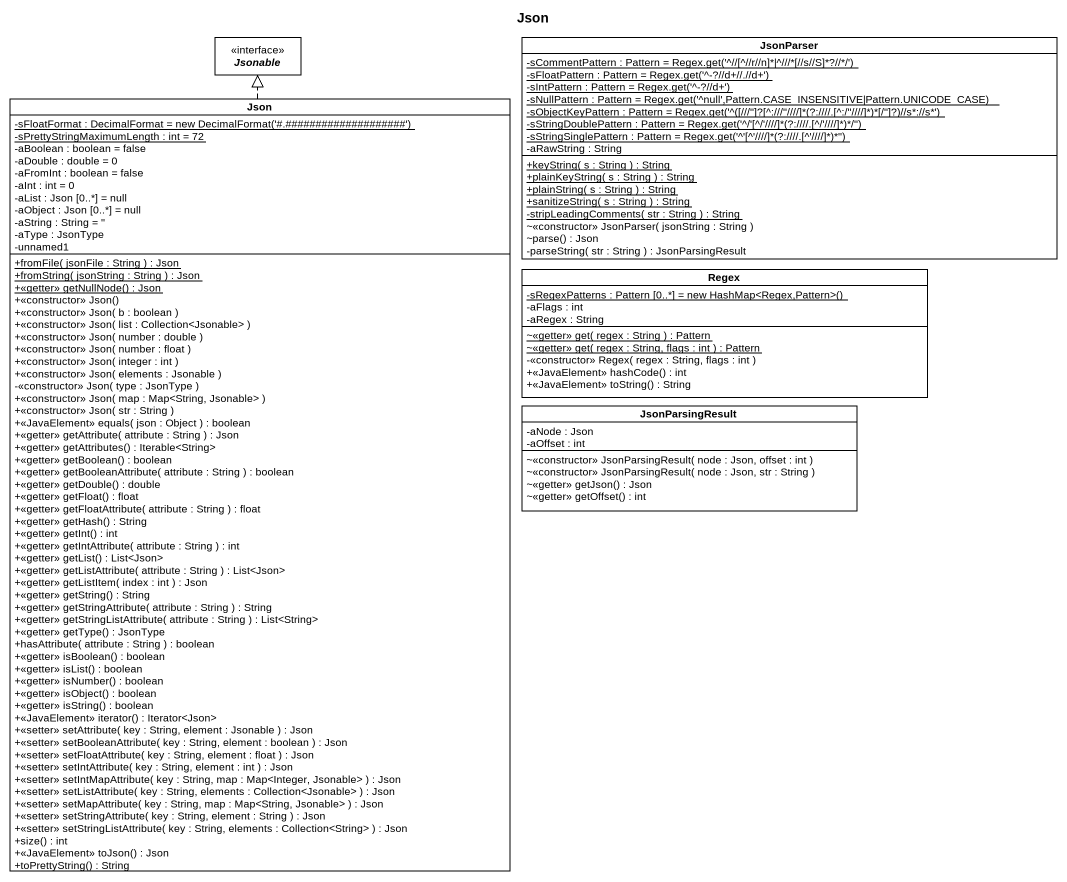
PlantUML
@startuml
title Json
hide circle
hide empty members
skinparam classAttributeIconSize 0
interface Jsonable
class JsonParser {
  {static} {field} -sCommentPattern : Pattern = Regex.get('^~//[^~//r~//n]*|^~///*[~//s~//S]*?~//*/')
  {static} {field} -sFloatPattern : Pattern = Regex.get('^-?~//d+~//.~//d+')
  {static} {field} -sIntPattern : Pattern = Regex.get('^-?//d+')
  {static} {field} -sNullPattern : Pattern = Regex.get('^null',Pattern.CASE_INSENSITIVE|Pattern.UNICODE_CASE)
  {static} {field} -sObjectKeyPattern : Pattern = Regex.get('^([~///'']?[^:~///''~//~//]*(?:~//~//.[^:/''~//~//]*)*[/'']?)~//s*:~//s*')
  {static} {field} -sStringDoublePattern : Pattern = Regex.get('^/'[^/'~//~//]*(?:~//~//.[^/'~//~//]*)*/'')
  {static} {field} -sStringSinglePattern : Pattern = Regex.get('^'[^'~//~//]*(?:~//~//.[^'~//~//]*)*'')
  -aRawString : String
  {static} +keyString( s : String ) : String
  {static} +plainKeyString( s : String ) : String
  {static} +plainString( s : String ) : String
  {static} +sanitizeString( s : String ) : String
  {static} -stripLeadingComments( str : String ) : String
  ~<<constructor>> JsonParser( jsonString : String )
  ~parse() : Json
  -parseString( str : String ) : JsonParsingResult
}
class "Json" as Json_ {
  {static} {field} -sFloatFormat : DecimalFormat = new DecimalFormat('#.####################')
  {static} -sPrettyStringMaximumLength : int = 72
  -aBoolean : boolean = false
  -aDouble : double = 0
  -aFromInt : boolean = false
  -aInt : int = 0
  -aList : Json [0..*] = null
  -aObject : Json [0..*] = null
  -aString : String = ''
  -aType : JsonType
  -unnamed1
  {static} +fromFile( jsonFile : String ) : Json
  {static} +fromString( jsonString : String ) : Json
  {static} +<<getter>> getNullNode() : Json
  +<<constructor>> Json()
  +<<constructor>> Json( b : boolean )
  +<<constructor>> Json( list : Collection<Jsonable> )
  +<<constructor>> Json( number : double )
  +<<constructor>> Json( number : float )
  +<<constructor>> Json( integer : int )
  +<<constructor>> Json( elements : Jsonable )
  -<<constructor>> Json( type : JsonType )
  +<<constructor>> Json( map : Map<String, Jsonable> )
  +<<constructor>> Json( str : String )
  +<<JavaElement>> equals( json : Object ) : boolean
  +<<getter>> getAttribute( attribute : String ) : Json
  +<<getter>> getAttributes() : Iterable<String>
  +<<getter>> getBoolean() : boolean
  +<<getter>> getBooleanAttribute( attribute : String ) : boolean
  +<<getter>> getDouble() : double
  +<<getter>> getFloat() : float
  +<<getter>> getFloatAttribute( attribute : String ) : float
  +<<getter>> getHash() : String
  +<<getter>> getInt() : int
  +<<getter>> getIntAttribute( attribute : String ) : int
  +<<getter>> getList() : List<Json>
  +<<getter>> getListAttribute( attribute : String ) : List<Json>
  +<<getter>> getListItem( index : int ) : Json
  +<<getter>> getString() : String
  +<<getter>> getStringAttribute( attribute : String ) : String
  +<<getter>> getStringListAttribute( attribute : String ) : List<String>
  +<<getter>> getType() : JsonType
  +hasAttribute( attribute : String ) : boolean
  +<<getter>> isBoolean() : boolean
  +<<getter>> isList() : boolean
  +<<getter>> isNumber() : boolean
  +<<getter>> isObject() : boolean
  +<<getter>> isString() : boolean
  +<<JavaElement>> iterator() : Iterator<Json>
  +<<setter>> setAttribute( key : String, element : Jsonable ) : Json
  +<<setter>> setBooleanAttribute( key : String, element : boolean ) : Json
  +<<setter>> setFloatAttribute( key : String, element : float ) : Json
  +<<setter>> setIntAttribute( key : String, element : int ) : Json
  +<<setter>> setIntMapAttribute( key : String, map : Map<Integer, Jsonable> ) : Json
  +<<setter>> setListAttribute( key : String, elements : Collection<Jsonable> ) : Json
  +<<setter>> setMapAttribute( key : String, map : Map<String, Jsonable> ) : Json
  +<<setter>> setStringAttribute( key : String, element : String ) : Json
  +<<setter>> setStringListAttribute( key : String, elements : Collection<String> ) : Json
  +size() : int
  +<<JavaElement>> toJson() : Json
  +toPrettyString() : String
}
class Regex {
  {static} {field} -sRegexPatterns : Pattern [0..*] = new HashMap<Regex,Pattern>()
  -aFlags : int
  -aRegex : String
  {static} ~<<getter>> get( regex : String ) : Pattern
  {static} ~<<getter>> get( regex : String, flags : int ) : Pattern
  -<<constructor>> Regex( regex : String, flags : int )
  +<<JavaElement>> hashCode() : int
  +<<JavaElement>> toString() : String
}
class JsonParsingResult {
  -aNode : Json
  -aOffset : int
  ~<<constructor>> JsonParsingResult( node : Json, offset : int )
  ~<<constructor>> JsonParsingResult( node : Json, str : String )
  ~<<getter>> getJson() : Json
  ~<<getter>> getOffset() : int
}
Json_ .up.|> Jsonable
@enduml
